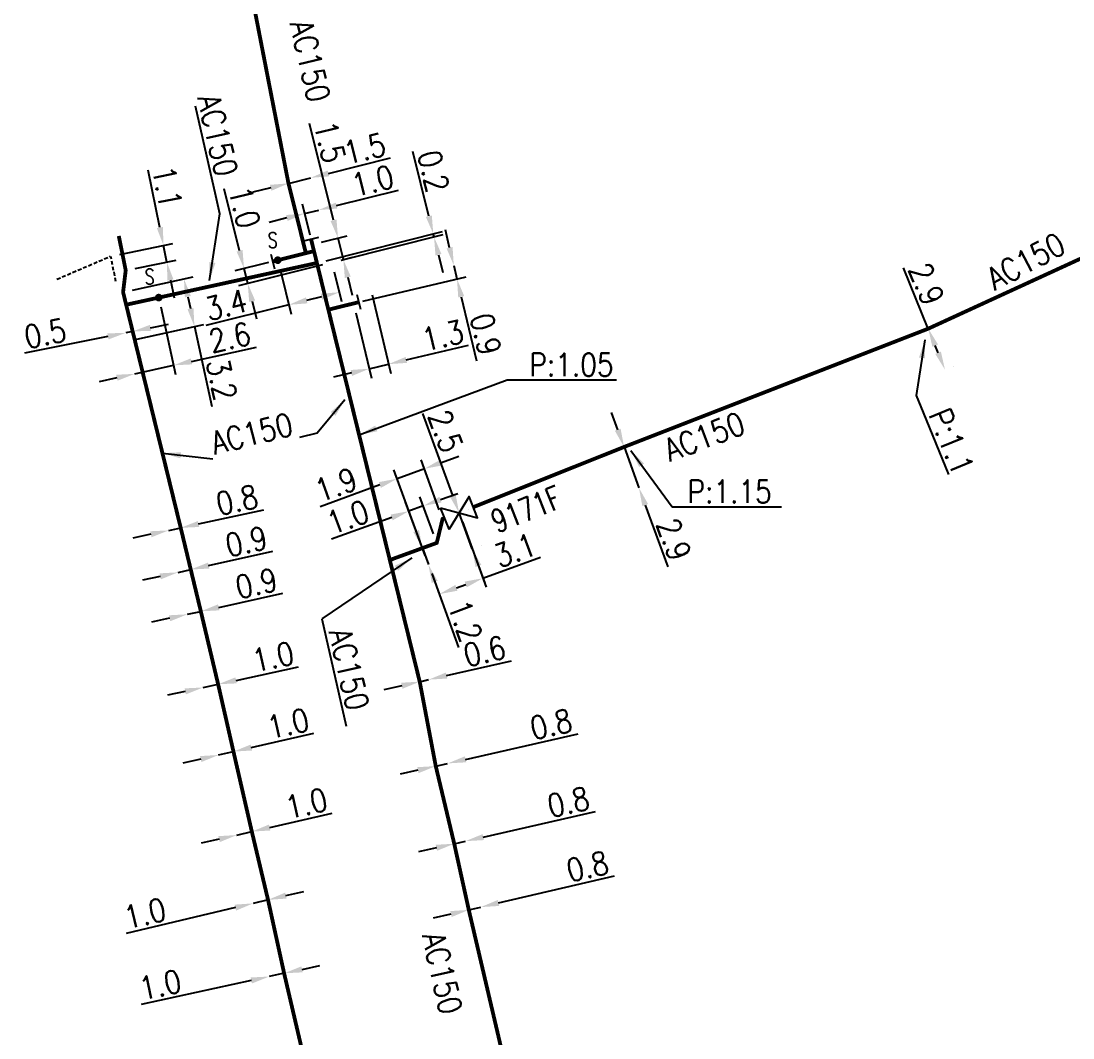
# Model space of a CAD drawing. Header units: millimetres. Extents: x 150994 to 151987, y 125997 to 127005.
# Drawn here: x 150993.6 to 151062.5, y 126667.3 to 126733.9 of the extents above; entities that cross this region are included whole.
import ezdxf
from ezdxf.enums import TextEntityAlignment as Align

# ---------------------------------------------------------------- set-up
doc = ezdxf.new("R2010")
doc.units = ezdxf.units.MM
doc.header["$PDMODE"] = 34
for name, pattern in [('DASHED', [0.75, 0.5, -0.25]), ('L_100_AP', [14, 10, -1.5, 1, -1.5]), ('L_25_AP', [2000, 1000, 1000])]:
    doc.linetypes.add(name, pattern=pattern)
doc.layers.get('0').update_dxf_attribs({"linetype": 'CONTINUOUS'})
doc.layers.get('Defpoints').update_dxf_attribs({"linetype": 'CONTINUOUS'})
for name, color, linetype in [('L_140', 3, 'CONTINUOUS'), ('L_300', 7, 'CONTINUOUS'), ('L_340', 7, 'CONTINUOUS')]:
    doc.layers.add(name, color=color, linetype=linetype)
doc.styles.add('G_ROMANS', font='ROMANS.SHX', dxfattribs={"width": 0.75})
doc.styles.get("Standard").update_dxf_attribs({"font": 'romans.shx', "width": 0.85})
doc.dimstyles.get("Standard").update_dxf_attribs({"dimtxt": 1.5, "dimasz": 1.2, "dimexe": 0.625, "dimexo": 0.625, "dimgap": 0.25, "dimtad": 1, "dimdec": 1, "dimzin": 0, "dimdsep": 46, "dimtxsty": 'Standard', "dimcen": -0.5, "dimadec": 0, "dimazin": 0, "dimtfac": 1, "dimtdec": 1, "dimtmove": 0, "dimatfit": 3, "dimfxl": 0, "dimtolj": 1, "dimtzin": 0, "dimarcsym": 0})

# ---------------------------------------------------------------- blocks, each defined once
blk = doc.blocks.new('*D970')
at = {"layer": 'Defpoints', "color": 0, "linetype": 'Continuous', "transparency": 16777216}
for p in [(151053.029, 126713.801), (151054.124, 126711.116), (151054.124, 126711.116)]:
    blk.add_point(p, dxfattribs=at)
at = {"layer": 'L_140', "color": 0, "linetype": 'Continuous', "lineweight": -2, "transparency": 16777216}
for p, q in [((151053.029, 126713.801), (151051.402, 126717.793)), ((151053.608, 126714.037), (151053.608, 126714.037)), ((151053.671, 126712.227), (151053.482, 126712.69)), ((151054.703, 126711.351), (151054.703, 126711.351))]:
    blk.add_line(p, q, dxfattribs=at)
at = {"layer": 'L_140', "color": 0, "linetype": 'Continuous', "transparency": 16777216}
for points in [[(151053.668, 126712.765), (151053.297, 126712.614), (151053.029, 126713.801)], [(151053.856, 126712.302), (151053.486, 126712.151), (151054.124, 126711.116)]]:
    blk.add_solid(points, dxfattribs=at)
at = {"layer": 'L_140', "color": 0, "linetype": 'Continuous', "transparency": 16777216, "insert": (151052.915, 126716.73), "char_height": 1.5, "attachment_point": 5, "rotation": 292.17538}
blk.add_mtext('\\A1;2.9', dxfattribs=at)
blk = doc.blocks.new('*D1006')
at = {"layer": 'Defpoints', "color": 0, "linetype": 'Continuous', "transparency": 16777216}
for p in [(151033.1, 126706.053), (151034.076, 126703.375), (151034.076, 126703.375)]:
    blk.add_point(p, dxfattribs=at)
at = {"layer": 'L_140', "color": 0, "linetype": 'Continuous', "lineweight": -2, "transparency": 16777216}
for p, q in [((151032.689, 126707.18), (151032.278, 126708.308)), ((151033.1, 126706.053), (151034.076, 126703.375)), ((151034.487, 126702.248), (151035.964, 126698.198))]:
    blk.add_line(p, q, dxfattribs=at)
at = {"layer": 'L_140', "color": 0, "linetype": 'Continuous', "transparency": 16777216}
for points in [[(151032.877, 126707.249), (151032.501, 126707.112), (151033.1, 126706.053)], [(151034.675, 126702.316), (151034.299, 126702.179), (151034.076, 126703.375)]]:
    blk.add_solid(points, dxfattribs=at)
at = {"layer": 'L_140', "color": 0, "linetype": 'Continuous', "transparency": 16777216, "insert": (151036.37, 126700.001), "char_height": 1.5, "attachment_point": 5, "rotation": 290.02806}
blk.add_mtext('\\A1;2.9', dxfattribs=at)
blk = doc.blocks.new('*D1007')
at = {"layer": 'Defpoints', "color": 0, "linetype": 'Continuous', "transparency": 16777216}
for p in [(151019.89, 126699.428), (151020.284, 126698.347), (151020.284, 126698.347)]:
    blk.add_point(p, dxfattribs=at)
at = {"layer": 'L_140', "color": 0, "linetype": 'Continuous', "lineweight": -2, "transparency": 16777216}
for p, q in [((151019.479, 126700.555), (151019.068, 126701.683)), ((151019.89, 126699.428), (151020.284, 126698.347)), ((151020.695, 126697.22), (151022.261, 126692.923))]:
    blk.add_line(p, q, dxfattribs=at)
at = {"layer": 'L_140', "color": 0, "linetype": 'Continuous', "transparency": 16777216}
for points in [[(151019.667, 126700.624), (151019.291, 126700.487), (151019.89, 126699.428)], [(151020.883, 126697.288), (151020.507, 126697.151), (151020.284, 126698.347)]]:
    blk.add_solid(points, dxfattribs=at)
at = {"layer": 'L_140', "color": 0, "linetype": 'Continuous', "transparency": 16777216, "insert": (151022.689, 126694.669), "char_height": 1.5, "attachment_point": 5, "rotation": 290.02806}
blk.add_mtext('\\A1;1.2', dxfattribs=at)
blk = doc.blocks.new('*D1008')
at = {"layer": 'Defpoints', "color": 0, "linetype": 'Continuous', "transparency": 16777216}
for p in [(151019.007, 126701.851), (151020.83, 126699.77), (151020.284, 126698.347)]:
    blk.add_point(p, dxfattribs=at)
at = {"layer": 'L_140', "color": 0, "linetype": 'Continuous', "lineweight": -2, "transparency": 16777216}
for p, q in [((151020.616, 126700.358), (151019.732, 126702.781)), ((151021.074, 126702.604), (151022.201, 126703.015)), ((151020.07, 126698.935), (151018.793, 126702.438)), ((151019.946, 126702.193), (151019.007, 126701.851)), ((151017.879, 126701.44), (151013.943, 126700.005))]:
    blk.add_line(p, q, dxfattribs=at)
at = {"layer": 'L_140', "color": 0, "linetype": 'Continuous', "transparency": 16777216}
for points in [[(151021.005, 126702.792), (151021.142, 126702.417), (151019.946, 126702.193)], [(151017.811, 126701.628), (151017.948, 126701.252), (151019.007, 126701.851)]]:
    blk.add_solid(points, dxfattribs=at)
at = {"layer": 'L_140', "color": 0, "linetype": 'Continuous', "transparency": 16777216, "insert": (151015.005, 126701.457), "char_height": 1.5, "attachment_point": 5, "rotation": 20.02806}
blk.add_mtext('\\A1;1.0', dxfattribs=at)
blk = doc.blocks.new('*D1009')
at = {"layer": 'Defpoints', "color": 0, "linetype": 'Continuous', "transparency": 16777216}
for p in [(151018.232, 126703.975), (151021.213, 126701.347), (151020.284, 126698.347)]:
    blk.add_point(p, dxfattribs=at)
at = {"layer": 'L_140', "color": 0, "linetype": 'Continuous', "lineweight": -2, "transparency": 16777216}
for p, q in [((151021.145, 126705.037), (151022.272, 126705.448)), ((151020.999, 126701.934), (151019.804, 126705.213)), ((151020.07, 126698.935), (151018.018, 126704.563)), ((151020.018, 126704.626), (151018.232, 126703.975)), ((151017.105, 126703.564), (151013.196, 126702.14))]:
    blk.add_line(p, q, dxfattribs=at)
at = {"layer": 'L_140', "color": 0, "linetype": 'Continuous', "transparency": 16777216}
for points in [[(151021.076, 126705.225), (151021.213, 126704.849), (151020.018, 126704.626)], [(151017.037, 126703.752), (151017.174, 126703.376), (151018.232, 126703.975)]]:
    blk.add_solid(points, dxfattribs=at)
at = {"layer": 'L_140', "color": 0, "linetype": 'Continuous', "transparency": 16777216, "insert": (151014.23, 126703.581), "char_height": 1.5, "attachment_point": 5, "rotation": 20.02806}
blk.add_mtext('\\A1;1.9', dxfattribs=at)
blk = doc.blocks.new('*D1010')
at = {"layer": 'Defpoints', "color": 0, "linetype": 'Continuous', "transparency": 16777216}
for p in [(151022.293, 126701.741), (151020.284, 126698.347), (151020.989, 126696.415)]:
    blk.add_point(p, dxfattribs=at)
at = {"layer": 'L_300', "color": 0, "linetype": 'Continuous', "lineweight": -2, "transparency": 16777216}
for p, q in [((151022.507, 126701.154), (151024.068, 126696.872)), ((151023.854, 126697.459), (151027.619, 126698.832)), ((151020.498, 126697.76), (151021.203, 126695.827)), ((151022.116, 126696.826), (151022.727, 126697.048))]:
    blk.add_line(p, q, dxfattribs=at)
at = {"layer": 'L_300', "color": 0, "linetype": 'Continuous', "transparency": 16777216}
for points in [[(151022.658, 126697.236), (151022.795, 126696.86), (151023.854, 126697.459)], [(151022.047, 126697.014), (151022.184, 126696.638), (151020.989, 126696.415)]]:
    blk.add_solid(points, dxfattribs=at)
at = {"layer": 'L_300', "color": 0, "linetype": 'Continuous', "transparency": 16777216, "insert": (151025.958, 126699.29), "char_height": 1.5, "attachment_point": 5, "rotation": 20.02806}
blk.add_mtext('\\A1;3.1', dxfattribs=at)
blk = doc.blocks.new('*D1011')
at = {"layer": 'Defpoints', "color": 0, "linetype": 'Continuous', "transparency": 16777216}
for p in [(151022.293, 126701.741), (151023.15, 126699.392), (151023.15, 126699.392)]:
    blk.add_point(p, dxfattribs=at)
at = {"layer": 'L_300', "color": 0, "linetype": 'Continuous', "lineweight": -2, "transparency": 16777216}
for p, q in [((151021.882, 126702.868), (151019.926, 126708.236)), ((151022.881, 126701.955), (151022.881, 126701.955)), ((151023.15, 126699.392), (151022.293, 126701.741)), ((151023.737, 126699.606), (151023.737, 126699.606)), ((151023.561, 126698.265), (151023.972, 126697.137))]:
    blk.add_line(p, q, dxfattribs=at)
at = {"layer": 'L_300', "color": 0, "linetype": 'Continuous', "transparency": 16777216}
for points in [[(151022.07, 126702.937), (151021.694, 126702.8), (151022.293, 126701.741)], [(151023.748, 126698.333), (151023.373, 126698.196), (151023.15, 126699.392)]]:
    blk.add_solid(points, dxfattribs=at)
at = {"layer": 'L_300', "color": 0, "linetype": 'Continuous', "transparency": 16777216, "insert": (151021.408, 126707.089), "char_height": 1.5, "attachment_point": 5, "rotation": 290.02806}
blk.add_mtext('\\A1;2.5', dxfattribs=at)
blk = doc.blocks.new('*D661')
at = {"layer": 'Defpoints', "color": 0, "linetype": 'Continuous', "transparency": 16777216}
for p in [(151011.116, 126723.317), (151012.572, 126723.68), (151012.572, 126723.68)]:
    blk.add_point(p, dxfattribs=at)
at = {"layer": 'L_140', "color": 0, "linetype": 'Continuous', "lineweight": -2, "transparency": 16777216}
for p, q in [((151013.736, 126723.97), (151017.801, 126724.984)), ((151011.116, 126723.317), (151012.572, 126723.68)), ((151009.952, 126723.027), (151008.788, 126722.736))]:
    blk.add_line(p, q, dxfattribs=at)
at = {"layer": 'L_140', "color": 0, "linetype": 'Continuous', "transparency": 16777216}
for points in [[(151013.688, 126724.164), (151013.785, 126723.776), (151012.572, 126723.68)], [(151009.904, 126723.221), (151010, 126722.833), (151011.116, 126723.317)]]:
    blk.add_solid(points, dxfattribs=at)
at = {"layer": 'L_140', "color": 0, "linetype": 'Continuous', "transparency": 16777216, "insert": (151016.109, 126725.593), "char_height": 1.5, "attachment_point": 5, "rotation": 14.00246}
blk.add_mtext('\\A1;1.5', dxfattribs=at)
blk = doc.blocks.new('*D662')
at = {"layer": 'Defpoints', "color": 0, "linetype": 'Continuous', "transparency": 16777216}
for p in [(151012.681, 126719.316), (151013.954, 126718.139), (151014.711, 126718.328)]:
    blk.add_point(p, dxfattribs=at)
at = {"layer": 'L_340', "color": 0, "linetype": 'Continuous', "lineweight": -2, "transparency": 16777216}
for p, q in [((151014.07, 126720.899), (151012.487, 126727.247)), ((151013.287, 126719.467), (151014.967, 126719.886)), ((151014.711, 126718.328), (151014.361, 126719.735)), ((151014.56, 126718.29), (151015.318, 126718.479)), ((151015.002, 126717.163), (151015.292, 126715.999))]:
    blk.add_line(p, q, dxfattribs=at)
at = {"layer": 'L_340', "color": 0, "linetype": 'Continuous', "transparency": 16777216}
for points in [[(151014.264, 126720.947), (151013.876, 126720.851), (151014.361, 126719.735)], [(151015.196, 126717.212), (151014.808, 126717.115), (151014.711, 126718.328)]]:
    blk.add_solid(points, dxfattribs=at)
at = {"layer": 'L_340', "color": 0, "linetype": 'Continuous', "transparency": 16777216, "insert": (151013.819, 126726.039), "char_height": 1.5, "attachment_point": 5, "rotation": 284.00246}
blk.add_mtext('\\A1;1.5', dxfattribs=at)
blk = doc.blocks.new('*D663')
at = {"layer": 'Defpoints', "color": 0, "linetype": 'Continuous', "transparency": 16777216}
for p in [(151021.948, 126717.935), (151021.948, 126717.935), (151015.39, 126715.454)]:
    blk.add_point(p, dxfattribs=at)
at = {"layer": 'L_340', "color": 0, "linetype": 'Continuous', "lineweight": -2, "transparency": 16777216}
for p, q in [((151021.671, 126719.102), (151021.394, 126720.27)), ((151021.948, 126717.935), (151022.156, 126717.059)), ((151015.998, 126715.599), (151022.764, 126717.203)), ((151022.433, 126715.892), (151023.428, 126711.697))]:
    blk.add_line(p, q, dxfattribs=at)
at = {"layer": 'L_340', "color": 0, "linetype": 'Continuous', "transparency": 16777216}
for points in [[(151021.866, 126719.149), (151021.477, 126719.056), (151021.948, 126717.935)], [(151022.627, 126715.938), (151022.238, 126715.845), (151022.156, 126717.059)]]:
    blk.add_solid(points, dxfattribs=at)
at = {"layer": 'L_340', "color": 0, "linetype": 'Continuous', "transparency": 16777216, "insert": (151024.042, 126713.441), "char_height": 1.5, "attachment_point": 5, "rotation": 283.34384}
blk.add_mtext('\\A1;0.9', dxfattribs=at)
blk = doc.blocks.new('*D664')
at = {"layer": 'Defpoints', "color": 0, "linetype": 'Continuous', "transparency": 16777216}
for p in [(151016.448, 126716.63), (151015.39, 126715.454), (151017.67, 126711.478)]:
    blk.add_point(p, dxfattribs=at)
at = {"layer": 'L_340', "color": 0, "linetype": 'Continuous', "lineweight": -2, "transparency": 16777216}
for p, q in [((151016.592, 126716.022), (151017.814, 126710.87)), ((151015.535, 126714.846), (151016.549, 126710.57)), ((151018.837, 126711.755), (151022.913, 126712.722)), ((151015.237, 126710.901), (151014.07, 126710.624)), ((151016.405, 126711.178), (151017.67, 126711.478))]:
    blk.add_line(p, q, dxfattribs=at)
at = {"layer": 'L_340', "color": 0, "linetype": 'Continuous', "transparency": 16777216}
for points in [[(151018.791, 126711.949), (151018.883, 126711.56), (151017.67, 126711.478)], [(151015.191, 126711.095), (151015.283, 126710.706), (151016.405, 126711.178)]]:
    blk.add_solid(points, dxfattribs=at)
at = {"layer": 'L_340', "color": 0, "linetype": 'Continuous', "transparency": 16777216, "insert": (151021.228, 126713.35), "char_height": 1.5, "attachment_point": 5, "rotation": 13.34384}
blk.add_mtext('\\A1;1.3', dxfattribs=at)
blk = doc.blocks.new('*D665')
at = {"layer": 'Defpoints', "color": 0, "linetype": 'Continuous', "transparency": 16777216}
for p in [(151010.413, 126718.286), (151013.954, 126718.139), (151014.441, 126716.185)]:
    blk.add_point(p, dxfattribs=at)
at = {"layer": 'L_340', "color": 0, "linetype": 'Continuous', "lineweight": -2, "transparency": 16777216}
for p, q in [((151010.564, 126717.68), (151011.293, 126714.756)), ((151014.105, 126717.532), (151014.592, 126715.579)), ((151013.276, 126715.895), (151012.306, 126715.653)), ((151011.142, 126715.362), (151005.703, 126714.006))]:
    blk.add_line(p, q, dxfattribs=at)
at = {"layer": 'L_340', "color": 0, "linetype": 'Continuous', "transparency": 16777216}
for points in [[(151012.258, 126715.847), (151012.355, 126715.459), (151011.142, 126715.362)], [(151013.228, 126716.089), (151013.325, 126715.701), (151014.441, 126716.185)]]:
    blk.add_solid(points, dxfattribs=at)
at = {"layer": 'L_340', "color": 0, "linetype": 'Continuous', "transparency": 16777216, "insert": (151007.029, 126715.367), "char_height": 1.5, "attachment_point": 5, "rotation": 14.00246}
blk.add_mtext('\\A1;3.4', dxfattribs=at)
blk = doc.blocks.new('*D666')
at = {"layer": 'Defpoints', "color": 0, "linetype": 'Continuous', "transparency": 16777216}
for p in [(151013.098, 126721.57), (151013.098, 126721.57), (151012.681, 126719.316)]:
    blk.add_point(p, dxfattribs=at)
at = {"layer": 'L_340', "color": 0, "linetype": 'Continuous', "lineweight": -2, "transparency": 16777216}
for p, q in [((151014.262, 126721.861), (151018.327, 126722.874)), ((151012.53, 126719.922), (151012.025, 126721.947)), ((151012.176, 126721.34), (151013.098, 126721.57)), ((151011.012, 126721.05), (151009.847, 126720.76))]:
    blk.add_line(p, q, dxfattribs=at)
at = {"layer": 'L_340', "color": 0, "linetype": 'Continuous', "transparency": 16777216}
for points in [[(151014.214, 126722.055), (151014.311, 126721.667), (151013.098, 126721.57)], [(151010.963, 126721.244), (151011.06, 126720.856), (151012.176, 126721.34)]]:
    blk.add_solid(points, dxfattribs=at)
at = {"layer": 'L_340', "color": 0, "linetype": 'Continuous', "transparency": 16777216, "insert": (151016.635, 126723.483), "char_height": 1.5, "attachment_point": 5, "rotation": 14.00246}
blk.add_mtext('\\A1;1.0', dxfattribs=at)
blk = doc.blocks.new('*D667')
at = {"layer": 'Defpoints', "color": 0, "linetype": 'Continuous', "transparency": 16777216}
for p in [(151019.714, 126690.683), (151020.299, 126690.816), (151020.299, 126690.816)]:
    blk.add_point(p, dxfattribs=at)
at = {"layer": 'L_140', "color": 0, "linetype": 'Continuous', "lineweight": -2, "transparency": 16777216}
for p, q in [((151021.469, 126691.082), (151025.732, 126692.05)), ((151018.544, 126690.418), (151017.374, 126690.152)), ((151019.714, 126690.683), (151020.299, 126690.816))]:
    blk.add_line(p, q, dxfattribs=at)
at = {"layer": 'L_140', "color": 0, "linetype": 'Continuous', "transparency": 16777216}
for points in [[(151021.425, 126691.277), (151021.514, 126690.887), (151020.299, 126690.816)], [(151018.5, 126690.613), (151018.588, 126690.222), (151019.714, 126690.683)]]:
    blk.add_solid(points, dxfattribs=at)
at = {"layer": 'L_140', "color": 0, "linetype": 'Continuous', "transparency": 16777216, "insert": (151023.964, 126692.674), "char_height": 1.5, "attachment_point": 5, "rotation": 12.79705}
blk.add_mtext('\\A1;0.6', dxfattribs=at)
blk = doc.blocks.new('*D668')
at = {"layer": 'Defpoints', "color": 0, "linetype": 'Continuous', "transparency": 16777216}
for p in [(151020.765, 126685.153), (151021.545, 126685.33), (151021.545, 126685.33)]:
    blk.add_point(p, dxfattribs=at)
at = {"layer": 'L_140', "color": 0, "linetype": 'Continuous', "lineweight": -2, "transparency": 16777216}
for p, q in [((151022.715, 126685.596), (151030.092, 126687.272)), ((151019.595, 126684.887), (151018.425, 126684.621)), ((151020.765, 126685.153), (151021.545, 126685.33))]:
    blk.add_line(p, q, dxfattribs=at)
at = {"layer": 'L_140', "color": 0, "linetype": 'Continuous', "transparency": 16777216}
for points in [[(151022.671, 126685.791), (151022.76, 126685.401), (151021.545, 126685.33)], [(151019.551, 126685.082), (151019.639, 126684.692), (151020.765, 126685.153)]]:
    blk.add_solid(points, dxfattribs=at)
at = {"layer": 'L_140', "color": 0, "linetype": 'Continuous', "transparency": 16777216, "insert": (151028.324, 126687.895), "char_height": 1.5, "attachment_point": 5, "rotation": 12.79705}
blk.add_mtext('\\A1;0.8', dxfattribs=at)
blk = doc.blocks.new('*D669')
at = {"layer": 'Defpoints', "color": 0, "linetype": 'Continuous', "transparency": 16777216}
for p in [(151020.652, 126719.809), (151012.979, 126718.102), (151013.954, 126718.139)]:
    blk.add_point(p, dxfattribs=at)
at = {"layer": 'L_140', "color": 0, "linetype": 'Continuous', "lineweight": -2, "transparency": 16777216}
for p, q in [((151020.313, 126721.168), (151019.256, 126725.409)), ((151013.586, 126718.253), (151021.21, 126720.154)), ((151014.56, 126718.29), (151021.258, 126719.96)), ((151020.652, 126719.809), (151020.604, 126720.003)), ((151020.942, 126718.645), (151021.233, 126717.481))]:
    blk.add_line(p, q, dxfattribs=at)
at = {"layer": 'L_140', "color": 0, "linetype": 'Continuous', "transparency": 16777216}
for points in [[(151020.507, 126721.216), (151020.119, 126721.119), (151020.604, 126720.003)], [(151021.136, 126718.693), (151020.748, 126718.596), (151020.652, 126719.809)]]:
    blk.add_solid(points, dxfattribs=at)
at = {"layer": 'L_140', "color": 0, "linetype": 'Continuous', "transparency": 16777216, "insert": (151020.61, 126724.113), "char_height": 1.5, "attachment_point": 5, "rotation": 284.00246}
blk.add_mtext('\\A1;0.2', dxfattribs=at)
blk = doc.blocks.new('*D670')
at = {"layer": 'Defpoints', "color": 0, "linetype": 'Continuous', "transparency": 16777216}
for p in [(151000.469, 126713.531), (151000.469, 126713.531), (151000.91, 126713.62)]:
    blk.add_point(p, dxfattribs=at)
at = {"layer": 'L_140', "color": 0, "linetype": 'Continuous', "lineweight": -2, "transparency": 16777216}
for p, q in [((151002.087, 126713.857), (151003.263, 126714.095)), ((150999.293, 126713.293), (150993.827, 126712.189)), ((151000.91, 126713.62), (151000.469, 126713.531))]:
    blk.add_line(p, q, dxfattribs=at)
at = {"layer": 'L_140', "color": 0, "linetype": 'Continuous', "transparency": 16777216}
for points in [[(151002.047, 126714.053), (151002.126, 126713.661), (151000.91, 126713.62)], [(150999.253, 126713.489), (150999.333, 126713.097), (151000.469, 126713.531)]]:
    blk.add_solid(points, dxfattribs=at)
at = {"layer": 'L_140', "color": 0, "linetype": 'Continuous', "transparency": 16777216, "insert": (150995.184, 126713.484), "char_height": 1.5, "attachment_point": 5, "rotation": 11.415}
blk.add_mtext('\\A1;0.5', dxfattribs=at)
blk = doc.blocks.new('*D671')
at = {"layer": 'Defpoints', "color": 0, "linetype": 'Continuous', "transparency": 16777216}
for p in [(151003.274, 126700.589), (151003.274, 126700.589), (151004.057, 126700.757)]:
    blk.add_point(p, dxfattribs=at)
at = {"layer": 'L_140', "color": 0, "linetype": 'Continuous', "lineweight": -2, "transparency": 16777216}
for p, q in [((151005.23, 126701.009), (151009.504, 126701.927)), ((151003.274, 126700.589), (151004.057, 126700.757)), ((151002.101, 126700.337), (151000.928, 126700.085))]:
    blk.add_line(p, q, dxfattribs=at)
at = {"layer": 'L_140', "color": 0, "linetype": 'Continuous', "transparency": 16777216}
for points in [[(151002.059, 126700.533), (151002.143, 126700.142), (151003.274, 126700.589)], [(151005.188, 126701.205), (151005.272, 126700.814), (151004.057, 126700.757)]]:
    blk.add_solid(points, dxfattribs=at)
at = {"layer": 'L_140', "color": 0, "linetype": 'Continuous', "transparency": 16777216, "insert": (151007.744, 126702.572), "char_height": 1.5, "attachment_point": 5, "rotation": 12.12192}
blk.add_mtext('\\A1;0.8', dxfattribs=at)
blk = doc.blocks.new('*D672')
at = {"layer": 'Defpoints', "color": 0, "linetype": 'Continuous', "transparency": 16777216}
for p in [(151003.885, 126697.842), (151003.885, 126697.842), (151004.715, 126698.026)]:
    blk.add_point(p, dxfattribs=at)
at = {"layer": 'L_140', "color": 0, "linetype": 'Continuous', "lineweight": -2, "transparency": 16777216}
for p, q in [((151005.886, 126698.286), (151010.094, 126699.222)), ((151003.885, 126697.842), (151004.715, 126698.026)), ((151002.714, 126697.581), (151001.543, 126697.321))]:
    blk.add_line(p, q, dxfattribs=at)
at = {"layer": 'L_140', "color": 0, "linetype": 'Continuous', "transparency": 16777216}
for points in [[(151005.843, 126698.482), (151005.93, 126698.091), (151004.715, 126698.026)], [(151002.671, 126697.776), (151002.757, 126697.386), (151003.885, 126697.842)]]:
    blk.add_solid(points, dxfattribs=at)
at = {"layer": 'L_140', "color": 0, "linetype": 'Continuous', "transparency": 16777216, "insert": (151008.359, 126699.861), "char_height": 1.5, "attachment_point": 5, "rotation": 12.534}
blk.add_mtext('\\A1;0.9', dxfattribs=at)
blk = doc.blocks.new('*D673')
at = {"layer": 'Defpoints', "color": 0, "linetype": 'Continuous', "transparency": 16777216}
for p in [(151004.496, 126695.094), (151004.496, 126695.094), (151005.375, 126695.289)]:
    blk.add_point(p, dxfattribs=at)
at = {"layer": 'L_140', "color": 0, "linetype": 'Continuous', "lineweight": -2, "transparency": 16777216}
for p, q in [((151006.546, 126695.55), (151010.754, 126696.485)), ((151004.496, 126695.094), (151005.375, 126695.289)), ((151003.325, 126694.833), (151002.153, 126694.573))]:
    blk.add_line(p, q, dxfattribs=at)
at = {"layer": 'L_140', "color": 0, "linetype": 'Continuous', "transparency": 16777216}
for points in [[(151006.503, 126695.745), (151006.59, 126695.354), (151005.375, 126695.289)], [(151003.281, 126695.029), (151003.368, 126694.638), (151004.496, 126695.094)]]:
    blk.add_solid(points, dxfattribs=at)
at = {"layer": 'L_140', "color": 0, "linetype": 'Continuous', "transparency": 16777216, "insert": (151009.019, 126697.124), "char_height": 1.5, "attachment_point": 5, "rotation": 12.534}
blk.add_mtext('\\A1;0.9', dxfattribs=at)
blk = doc.blocks.new('*D674')
at = {"layer": 'Defpoints', "color": 0, "linetype": 'Continuous', "transparency": 16777216}
for p in [(151002.93, 126719.246), (150999.457, 126718.545), (151000.454, 126717.624)]:
    blk.add_point(p, dxfattribs=at)
at = {"layer": 'L_140', "color": 0, "linetype": 'Continuous', "lineweight": -2, "transparency": 16777216}
for p, q in [((151002.692, 126720.422), (151001.935, 126724.171)), ((151000.07, 126718.668), (151003.542, 126719.369)), ((151003.147, 126718.167), (151002.93, 126719.246)), ((151001.067, 126717.747), (151003.76, 126718.291)), ((151003.385, 126716.991), (151003.622, 126715.815))]:
    blk.add_line(p, q, dxfattribs=at)
at = {"layer": 'L_140', "color": 0, "linetype": 'Continuous', "transparency": 16777216}
for points in [[(151002.888, 126720.462), (151002.496, 126720.382), (151002.93, 126719.246)], [(151003.581, 126717.031), (151003.189, 126716.952), (151003.147, 126718.167)]]:
    blk.add_solid(points, dxfattribs=at)
at = {"layer": 'L_140', "color": 0, "linetype": 'Continuous', "transparency": 16777216, "insert": (151003.175, 126723.083), "char_height": 1.5, "attachment_point": 5, "rotation": 281.415}
blk.add_mtext('\\A1;1.1', dxfattribs=at)
blk = doc.blocks.new('*D675')
at = {"layer": 'Defpoints', "color": 0, "linetype": 'Continuous', "transparency": 16777216}
for p in [(151000.282, 126716.19), (151004.955, 126713.939), (151000.581, 126712.98)]:
    blk.add_point(p, dxfattribs=at)
at = {"layer": 'L_140', "color": 0, "linetype": 'Continuous', "lineweight": -2, "transparency": 16777216}
for p, q in [((151000.892, 126716.324), (151004.88, 126717.199)), ((151004.527, 126715.893), (151004.698, 126715.111)), ((151001.191, 126713.114), (151005.566, 126714.073)), ((151004.955, 126713.939), (151006.102, 126708.71))]:
    blk.add_line(p, q, dxfattribs=at)
at = {"layer": 'L_140', "color": 0, "linetype": 'Continuous', "transparency": 16777216}
for points in [[(151004.722, 126715.936), (151004.331, 126715.85), (151004.27, 126717.065)], [(151004.893, 126715.154), (151004.503, 126715.069), (151004.955, 126713.939)]]:
    blk.add_solid(points, dxfattribs=at)
at = {"layer": 'L_140', "color": 0, "linetype": 'Continuous', "transparency": 16777216, "insert": (151006.739, 126710.473), "char_height": 1.5, "attachment_point": 5, "rotation": 282.37216}
blk.add_mtext('\\A1;3.2', dxfattribs=at)
blk = doc.blocks.new('*D676')
at = {"layer": 'Defpoints', "color": 0, "linetype": 'Continuous', "transparency": 16777216}
for p in [(151005.53, 126690.302), (151005.53, 126690.302), (151006.508, 126690.513)]:
    blk.add_point(p, dxfattribs=at)
at = {"layer": 'L_140', "color": 0, "linetype": 'Continuous', "lineweight": -2, "transparency": 16777216}
for p, q in [((151007.681, 126690.766), (151011.776, 126691.65)), ((151005.53, 126690.302), (151006.508, 126690.513)), ((151004.357, 126690.049), (151003.184, 126689.796))]:
    blk.add_line(p, q, dxfattribs=at)
at = {"layer": 'L_140', "color": 0, "linetype": 'Continuous', "transparency": 16777216}
for points in [[(151007.639, 126690.962), (151007.723, 126690.571), (151006.508, 126690.513)], [(151004.315, 126690.244), (151004.399, 126689.853), (151005.53, 126690.302)]]:
    blk.add_solid(points, dxfattribs=at)
at = {"layer": 'L_140', "color": 0, "linetype": 'Continuous', "transparency": 16777216, "insert": (151010.104, 126692.312), "char_height": 1.5, "attachment_point": 5, "rotation": 12.17802}
blk.add_mtext('\\A1;1.0', dxfattribs=at)
blk = doc.blocks.new('*D677')
at = {"layer": 'Defpoints', "color": 0, "linetype": 'Continuous', "transparency": 16777216}
for p in [(151007.513, 126686.103), (151006.538, 126685.881), (151006.538, 126685.881)]:
    blk.add_point(p, dxfattribs=at)
at = {"layer": 'L_140', "color": 0, "linetype": 'Continuous', "lineweight": -2, "transparency": 16777216}
for p, q in [((151008.683, 126686.37), (151012.767, 126687.301)), ((151006.538, 126685.881), (151007.513, 126686.103)), ((151005.368, 126685.614), (151004.198, 126685.348))]:
    blk.add_line(p, q, dxfattribs=at)
at = {"layer": 'L_140', "color": 0, "linetype": 'Continuous', "transparency": 16777216}
for points in [[(151008.638, 126686.565), (151008.727, 126686.175), (151007.513, 126686.103)], [(151005.323, 126685.809), (151005.412, 126685.419), (151006.538, 126685.881)]]:
    blk.add_solid(points, dxfattribs=at)
at = {"layer": 'L_140', "color": 0, "linetype": 'Continuous', "transparency": 16777216, "insert": (151011.088, 126687.944), "char_height": 1.5, "attachment_point": 5, "rotation": 12.83759}
blk.add_mtext('\\A1;1.0', dxfattribs=at)
blk = doc.blocks.new('*D678')
at = {"layer": 'Defpoints', "color": 0, "linetype": 'Continuous', "transparency": 16777216}
for p in [(151007.741, 126680.639), (151007.741, 126680.639), (151008.716, 126680.863)]:
    blk.add_point(p, dxfattribs=at)
at = {"layer": 'L_140', "color": 0, "linetype": 'Continuous', "lineweight": -2, "transparency": 16777216}
for p, q in [((151009.885, 126681.132), (151013.968, 126682.069)), ((151007.741, 126680.639), (151008.716, 126680.863)), ((151006.572, 126680.371), (151005.402, 126680.102))]:
    blk.add_line(p, q, dxfattribs=at)
at = {"layer": 'L_140', "color": 0, "linetype": 'Continuous', "transparency": 16777216}
for points in [[(151009.841, 126681.327), (151009.93, 126680.937), (151008.716, 126680.863)], [(151006.527, 126680.566), (151006.616, 126680.176), (151007.741, 126680.639)]]:
    blk.add_solid(points, dxfattribs=at)
at = {"layer": 'L_140', "color": 0, "linetype": 'Continuous', "transparency": 16777216, "insert": (151012.288, 126682.709), "char_height": 1.5, "attachment_point": 5, "rotation": 12.93025}
blk.add_mtext('\\A1;1.0', dxfattribs=at)
blk = doc.blocks.new('*D679')
at = {"layer": 'Defpoints', "color": 0, "linetype": 'Continuous', "transparency": 16777216}
for p in [(151008.804, 126676.163), (151008.804, 126676.163), (151009.777, 126676.394)]:
    blk.add_point(p, dxfattribs=at)
at = {"layer": 'L_140', "color": 0, "linetype": 'Continuous', "lineweight": -2, "transparency": 16777216}
for p, q in [((151010.944, 126676.671), (151012.112, 126676.948)), ((151007.636, 126675.886), (151000.492, 126674.19)), ((151009.777, 126676.394), (151008.804, 126676.163))]:
    blk.add_line(p, q, dxfattribs=at)
at = {"layer": 'L_140', "color": 0, "linetype": 'Continuous', "transparency": 16777216}
for points in [[(151010.898, 126676.865), (151010.99, 126676.476), (151009.777, 126676.394)], [(151007.59, 126676.08), (151007.682, 126675.691), (151008.804, 126676.163)]]:
    blk.add_solid(points, dxfattribs=at)
at = {"layer": 'L_140', "color": 0, "linetype": 'Continuous', "transparency": 16777216, "insert": (151001.715, 126675.508), "char_height": 1.5, "attachment_point": 5, "rotation": 13.35033}
blk.add_mtext('\\A1;1.0', dxfattribs=at)
blk = doc.blocks.new('*D680')
at = {"layer": 'Defpoints', "color": 0, "linetype": 'Continuous', "transparency": 16777216}
for p in [(151009.855, 126671.371), (151009.855, 126671.371), (151010.831, 126671.585)]:
    blk.add_point(p, dxfattribs=at)
at = {"layer": 'L_140', "color": 0, "linetype": 'Continuous', "lineweight": -2, "transparency": 16777216}
for p, q in [((151012.004, 126671.842), (151013.176, 126672.099)), ((151008.682, 126671.114), (151001.467, 126669.531)), ((151010.831, 126671.585), (151009.855, 126671.371))]:
    blk.add_line(p, q, dxfattribs=at)
at = {"layer": 'L_140', "color": 0, "linetype": 'Continuous', "transparency": 16777216}
for points in [[(151011.961, 126672.038), (151012.046, 126671.647), (151010.831, 126671.585)], [(151008.64, 126671.309), (151008.725, 126670.918), (151009.855, 126671.371)]]:
    blk.add_solid(points, dxfattribs=at)
at = {"layer": 'L_140', "color": 0, "linetype": 'Continuous', "transparency": 16777216, "insert": (151002.713, 126670.828), "char_height": 1.5, "attachment_point": 5, "rotation": 12.37096}
blk.add_mtext('\\A1;1.0', dxfattribs=at)
blk = doc.blocks.new('*D685')
at = {"layer": 'Defpoints', "color": 0, "linetype": 'Continuous', "transparency": 16777216}
for p in [(151021.975, 126680.07), (151022.706, 126680.237), (151022.706, 126680.237)]:
    blk.add_point(p, dxfattribs=at)
at = {"layer": 'L_140', "color": 0, "linetype": 'Continuous', "lineweight": -2, "transparency": 16777216}
for p, q in [((151023.876, 126680.503), (151031.222, 126682.179)), ((151021.975, 126680.07), (151022.706, 126680.237)), ((151020.805, 126679.803), (151019.635, 126679.536))]:
    blk.add_line(p, q, dxfattribs=at)
at = {"layer": 'L_140', "color": 0, "linetype": 'Continuous', "transparency": 16777216}
for points in [[(151023.831, 126680.698), (151023.92, 126680.308), (151022.706, 126680.237)], [(151020.76, 126679.998), (151020.849, 126679.608), (151021.975, 126680.07)]]:
    blk.add_solid(points, dxfattribs=at)
at = {"layer": 'L_140', "color": 0, "linetype": 'Continuous', "transparency": 16777216, "insert": (151029.454, 126682.801), "char_height": 1.5, "attachment_point": 5, "rotation": 12.84887}
blk.add_mtext('\\A1;0.8', dxfattribs=at)
blk = doc.blocks.new('*D686')
at = {"layer": 'Defpoints', "color": 0, "linetype": 'Continuous', "transparency": 16777216}
for p in [(151022.929, 126675.736), (151023.708, 126675.918), (151023.708, 126675.918)]:
    blk.add_point(p, dxfattribs=at)
at = {"layer": 'L_140', "color": 0, "linetype": 'Continuous', "lineweight": -2, "transparency": 16777216}
for p, q in [((151024.877, 126676.191), (151032.481, 126677.967)), ((151022.929, 126675.736), (151023.708, 126675.918)), ((151021.761, 126675.463), (151020.592, 126675.19))]:
    blk.add_line(p, q, dxfattribs=at)
at = {"layer": 'L_140', "color": 0, "linetype": 'Continuous', "transparency": 16777216}
for points in [[(151021.715, 126675.658), (151021.806, 126675.268), (151022.929, 126675.736)], [(151024.831, 126676.386), (151024.922, 126675.996), (151023.708, 126675.918)]]:
    blk.add_solid(points, dxfattribs=at)
at = {"layer": 'L_140', "color": 0, "linetype": 'Continuous', "transparency": 16777216, "insert": (151030.71, 126678.58), "char_height": 1.5, "attachment_point": 5, "rotation": 13.14403}
blk.add_mtext('\\A1;0.8', dxfattribs=at)
blk = doc.blocks.new('L_300_03')
at = {"color": 0, "linetype": 'Continuous', "flags": 128}
blk.add_lwpolyline([(-1, 0.75), (1, -0.75), (1, 0.75), (-1, -0.75), (-1, 0.75)], dxfattribs=at)
at = {"color": 0, "linetype": 'Continuous', "width": 0.75}
blk.add_attdef('NUM', text='', height=1.5, dxfattribs=at).set_placement((0, 2.1), align=Align.MIDDLE_CENTER)
at = {"color": 0, "linetype": 'Continuous', "width": 0.75, "flags": 3}
for tag, p in [('DEF_LEG', (0, -5)), ('DEF_COUP', (0, -7.5)), ('DEF_TYPE', (0, -10))]:
    blk.add_attdef(tag, text='', height=1.2, dxfattribs=at).set_placement(p, align=Align.MIDDLE)
blk = doc.blocks.new('L_340_07')
at = {"color": 0, "linetype": 'Continuous', "const_width": 0.25, "flags": 128}
blk.add_lwpolyline([(0, 0), (0.35, 0)], dxfattribs=at)
at = {"color": 0, "linetype": 'Continuous', "flags": 128}
blk.add_lwpolyline([(0.35, -0.5), (0.35, 0.5)], dxfattribs=at)
at = {"color": 0, "linetype": 'Continuous', "width": 0.75, "flags": 3}
for tag, p in [('DEF_LEG', (0.723, -3.465)), ('DEF_COUP', (0.723, -5.965)), ('DEF_TYPE', (0.723, -8.465))]:
    blk.add_attdef(tag, text='', height=1.2, dxfattribs=at).set_placement(p, align=Align.MIDDLE)
blk = doc.blocks.new('*D736')
at = {"layer": 'Defpoints', "color": 0, "linetype": 'Continuous', "transparency": 16777216}
for p in [(151002.616, 126715.835), (151001.049, 126710.843), (151001.049, 126710.843)]:
    blk.add_point(p, dxfattribs=at)
at = {"layer": 'L_300', "color": 0, "linetype": 'Continuous', "lineweight": -2, "transparency": 16777216}
for p, q in [((151002.75, 126715.225), (151003.723, 126710.79)), ((151004.761, 126711.657), (151009.031, 126712.594)), ((151001.049, 126710.843), (151003.589, 126711.4)), ((150999.877, 126710.586), (150998.705, 126710.329))]:
    blk.add_line(p, q, dxfattribs=at)
at = {"layer": 'L_300', "color": 0, "linetype": 'Continuous', "transparency": 16777216}
for points in [[(151004.718, 126711.853), (151004.804, 126711.462), (151003.589, 126711.4)], [(150999.834, 126710.781), (150999.92, 126710.391), (151001.049, 126710.843)]]:
    blk.add_solid(points, dxfattribs=at)
at = {"layer": 'L_300', "color": 0, "linetype": 'Continuous', "transparency": 16777216, "insert": (151007.268, 126713.231), "char_height": 1.5, "attachment_point": 5, "rotation": 12.37216}
blk.add_mtext('\\A1;2.6', dxfattribs=at)
blk = doc.blocks.new('*D737')
at = {"layer": 'Defpoints', "color": 0, "linetype": 'Continuous', "transparency": 16777216}
for p in [(151010.413, 126718.286), (151013.954, 126718.139), (151008.447, 126716.766)]:
    blk.add_point(p, dxfattribs=at)
at = {"layer": 'L_340', "color": 0, "linetype": 'Continuous', "lineweight": -2, "transparency": 16777216}
for p, q in [((151007.915, 126718.9), (151006.901, 126722.965)), ((151009.806, 126718.135), (151007.599, 126717.585)), ((151013.347, 126717.988), (151007.841, 126716.614)), ((151008.447, 126716.766), (151008.205, 126717.736)), ((151008.738, 126715.601), (151009.028, 126714.437))]:
    blk.add_line(p, q, dxfattribs=at)
at = {"layer": 'L_340', "color": 0, "linetype": 'Continuous', "transparency": 16777216}
for points in [[(151008.109, 126718.949), (151007.721, 126718.852), (151008.205, 126717.736)], [(151008.932, 126715.65), (151008.544, 126715.553), (151008.447, 126716.766)]]:
    blk.add_solid(points, dxfattribs=at)
at = {"layer": 'L_340', "color": 0, "linetype": 'Continuous', "transparency": 16777216, "insert": (151008.233, 126721.757), "char_height": 1.5, "attachment_point": 5, "rotation": 284.00246}
blk.add_mtext('\\A1;1.0', dxfattribs=at)
blk = doc.blocks.new('L_300_11')
at = {"color": 0, "linetype": 'Continuous', "const_width": 0.248, "flags": 128}
blk.add_lwpolyline([(-0.126, 0, 1), (0.126, 0, 1)], format="xyb", close=True, dxfattribs=at)
at = {"linetype": 'Continuous', "style": 'G_ROMANS', "width": 0.75}
blk.add_attdef('S', text='', height=1, dxfattribs=at).set_placement((0, 1.35), align=Align.MIDDLE_CENTER)
at = {"color": 0, "linetype": 'Continuous', "width": 0.75, "flags": 3}
for tag, p in [('DEF_LEG', (0, -5)), ('DEF_COUP', (0, -7.5)), ('DEF_TYPE', (0, -10))]:
    blk.add_attdef(tag, text='', height=1.2, dxfattribs=at).set_placement(p, align=Align.MIDDLE)

msp = doc.modelspace()

# ---------------------------------------------------------------- linework, layer by layer
at = {"layer": 'L_140', "linetype": 'L_25_AP', "ltscale": 0.5, "const_width": 0.25, "flags": 128}
msp.add_lwpolyline([(151023.222, 126702.111), (151033.1, 126706.053), (151053.029, 126713.801), (151063.18, 126718.466), (151066.282, 126720.351), (151073.889, 126725.25), (151082.66, 126731.871), (151093.706, 126741.716), (151096.543, 126745.007), (151103.44, 126751.825), (151106.743, 126755.357), (151109.466, 126758.67), (151114.367, 126764.548), (151123.798, 126774.424), (151127.607, 126779.966), (151132.361, 126787.498), (151135.841, 126801.791), (151134.861, 126804.595), (151131.094, 126814.064), (151127.71, 126822.175), (151124.314, 126830.208), (151119.566, 126841.838), (151118.293, 126844.62), (151113.543, 126856.226), (151110.445, 126862.914), (151108.41, 126867.711), (151104.938, 126876.436), (151103.082, 126881.092), (151096.968, 126895.873), (151092.277, 126906.746), (151088.995, 126914.765), (151086.195, 126921.263), (151083.769, 126927.026), (151081.224, 126932.58), (151076.143, 126945.502), (151074.359, 126949.58), (151072.453, 126953.709), (151069.854, 126959.826), (151067.848, 126964.422), (151064.244, 126973.412), (151062.074, 126978.465), (151055.319, 126994.654), (151053.114, 127000)], dxfattribs=at)
at = {"layer": 'L_140', "linetype": 'L_100_AP', "ltscale": 0.5, "const_width": 0.25}
for points in [[(151012.256, 126718.746), (151012.256, 126718.746), (151011.116, 126723.317), (151008.894, 126734.723), (151005.654, 126748.711), (151005.654, 126748.711), (151005.654, 126748.711), (151005.533, 126749.197), (151003.191, 126758.637), (151000, 126772.995)], [(151000, 126719.874), (151000.454, 126717.624), (151000.282, 126716.19), (151000.483, 126715.369), (151000.91, 126713.62), (151004.057, 126700.757), (151004.715, 126698.026), (151005.375, 126695.289), (151006.508, 126690.513), (151007.513, 126686.103), (151008.716, 126680.863), (151009.777, 126676.394), (151010.831, 126671.585), (151013.091, 126661.915)], [(151026.03, 126662.508), (151022.929, 126675.736), (151021.975, 126680.07), (151020.765, 126685.153), (151019.714, 126690.683), (151017.757, 126698.65), (151013.73, 126715.046), (151012.979, 126718.102), (151012.788, 126718.879), (151012.681, 126719.316)]]:
    msp.add_lwpolyline(points, dxfattribs=at)
at = {"layer": 'L_140', "color": 7, "linetype": 'DASHED', "ltscale": 0.5, "flags": 128}
msp.add_lwpolyline([(150995.942, 126717.041), (150999.457, 126718.545), (150999.812, 126716.785)], dxfattribs=at)
at = {"layer": 'L_140', "linetype": 'L_100_AP', "ltscale": 0.5, "const_width": 0.25, "flags": 128}
for points in [[(151012.788, 126718.879), (151012.256, 126718.746), (151010.413, 126718.286)], [(151012.979, 126718.102), (151002.616, 126715.835), (151000.483, 126715.369)], [(151015.39, 126715.454), (151013.73, 126715.046)], [(151021.354, 126701.398), (151021.213, 126701.347), (151020.83, 126699.77), (151019.89, 126699.428), (151017.757, 126698.65)]]:
    msp.add_lwpolyline(points, dxfattribs=at)

# ---------------------------------------------------------------- block references
at = {"layer": 'L_300', "ltscale": 0.5}
ref = msp.add_blockref('L_300_11', (151010.413, 126718.286), dxfattribs=dict(at, rotation=14.00246307902749))
ref.add_attrib('S', 'S', dxfattribs={"layer": '0', "linetype": 'Continuous', "height": 1, "style": 'G_ROMANS', "width": 0.75}).set_placement((151010.086, 126719.596), align=Align.MIDDLE_CENTER)
ref = msp.add_blockref('L_300_11', (151002.616, 126715.835), dxfattribs=dict(at, rotation=14.00246307902749))
ref.add_attrib('S', 'S', dxfattribs={"layer": '0', "linetype": 'Continuous', "height": 1, "style": 'G_ROMANS', "width": 0.75}).set_placement((151002.021, 126717.211), align=Align.MIDDLE_CENTER)
at = {"layer": 'L_300'}
ref = msp.add_blockref('L_300_03', (151022.293, 126701.741), dxfattribs=dict(at, rotation=21.75183289672064))
ref.add_attrib('NUM', '9171F', dxfattribs={"layer": '0', "color": 0, "linetype": 'Continuous', "height": 1.5, "rotation": 21.75183, "width": 0.75}).set_placement((151026.692, 126701.967), align=Align.MIDDLE_CENTER)
at = {"layer": 'L_340'}
for p, rotation in [((151012.681, 126719.316), 104.0024630822118), ((151010.413, 126718.286), 194.0024630838298), ((151015.39, 126715.454), 13.34384316548868)]:
    msp.add_blockref('L_340_07', p, dxfattribs=dict(at, rotation=rotation))

# ---------------------------------------------------------------- texts
at = {"layer": 'L_140', "linetype": 'Continuous', "width": 0.85}
msp.add_text('AC150', height=1.5, rotation=282.94635, dxfattribs=at).set_placement((151011.198, 126733.79))
msp.add_text('AC150', height=1.5, rotation=28.30243, dxfattribs=at).set_placement((151059.422, 126718.223), align=Align.MIDDLE)
at = {"layer": 'L_140', "linetype": 'Continuous', "char_height": 1.5}
for s, insert, attachment_point, rotation in [('AC150', (151006.35, 126723.656), 9, 282.87378), ('AC150', (151011.525, 126706.855), 9, 13.92571), ('AC150', (151041.162, 126706.989), 9, 20.72585), ('\\A1;P:1.1', (151053.018, 126708.179), 7, 292.17538), ('AC150', (151014.954, 126688.688), 9, 282.87378), ('AC150', (151021.065, 126668.785), 9, 282.87378)]:
    msp.add_mtext(s, dxfattribs=dict(at, insert=insert, attachment_point=attachment_point, rotation=rotation))
at = {"layer": 'L_140', "linetype": 'Continuous', "char_height": 1.5, "attachment_point": 7}
for s, insert in [('\\A1;P:1.05', (151026.895, 126710.691)), ('\\A1;P:1.15', (151037.258, 126702.384))]:
    msp.add_mtext(s, dxfattribs=dict(at, insert=insert))

# ---------------------------------------------------------------- dimensions: what is measured, and where the dimension line sits
at = {"layer": 'L_140', "linetype": 'Continuous'}
for base, p1, p2, angle, picture, middle in [((151012.572, 126723.68), (151011.116, 126723.317), (151012.572, 126723.68), 194.00246, '*D661', (151016.351, 126724.622)), ((151020.652, 126719.809), (151012.979, 126718.102), (151013.954, 126718.139), 104.00246, '*D669', (151019.639, 126723.871)), ((151002.93, 126719.246), (151000.454, 126717.624), (150999.457, 126718.545), 281.415, '*D674', (151002.195, 126722.885)), ((151054.124, 126711.116), (151053.029, 126713.801), (151054.124, 126711.116), 112.17538, '*D970', (151051.989, 126716.353)), ((151004.955, 126713.939), (151000.282, 126716.19), (151000.581, 126712.98), 102.37216, '*D675', (151005.763, 126710.259)), ((151000.4693, 126713.5305), (151000.9104, 126713.6196), (151000.4693, 126713.5305), 11.415, '*D670', (150995.3817, 126712.5033)), ((151034.0762, 126703.375), (151033.1001, 126706.0526), (151034.0762, 126703.375), 110.02806, '*D1006', (151035.4308, 126699.6588)), ((151018.232, 126703.975), (151021.213, 126701.347), (151020.284, 126698.347), 20.02806, '*D1009', (151014.572, 126702.641)), ((151003.274, 126700.589), (151004.057, 126700.757), (151003.274, 126700.589), 12.12192, '*D671', (151007.954, 126701.594)), ((151019.007, 126701.851), (151020.83, 126699.77), (151020.284, 126698.347), 20.02806, '*D1008', (151015.348, 126700.517)), ((151020.284, 126698.3474), (151019.89015, 126699.42785), (151020.284, 126698.3474), 110.02806, '*D1007', (151021.74958, 126694.32688)), ((151003.885, 126697.842), (151004.715, 126698.026), (151003.885, 126697.842), 12.534, '*D672', (151008.576, 126698.884)), ((151004.496, 126695.094), (151005.375, 126695.289), (151004.496, 126695.094), 12.534, '*D673', (151009.236, 126696.148)), ((151020.299, 126690.816), (151019.714, 126690.683), (151020.299, 126690.816), 192.79705, '*D667', (151024.186, 126691.699)), ((151005.53, 126690.302), (151006.508, 126690.513), (151005.53, 126690.302), 12.17802, '*D676', (151010.315, 126691.335)), ((151006.538, 126685.881), (151007.513, 126686.103), (151006.538, 126685.881), 12.83759, '*D677', (151011.31, 126686.969)), ((151021.545, 126685.33), (151020.765, 126685.153), (151021.545, 126685.33), 192.79705, '*D668', (151028.546, 126686.92)), ((151022.706, 126680.237), (151021.975, 126680.07), (151022.706, 126680.237), 192.84887, '*D685', (151029.676, 126681.826)), ((151007.741, 126680.639), (151008.716, 126680.863), (151007.741, 126680.639), 12.93025, '*D678', (151012.512, 126681.735)), ((151023.708, 126675.918), (151022.929, 126675.736), (151023.708, 126675.918), 193.14403, '*D686', (151030.937, 126677.606)), ((151008.804, 126676.163), (151009.777, 126676.394), (151008.804, 126676.163), 13.35033, '*D679', (151001.946, 126674.535)), ((151009.855, 126671.371), (151010.831, 126671.585), (151009.855, 126671.371), 12.37096, '*D680', (151002.927, 126669.852))]:
    dim = msp.add_linear_dim(base=base, p1=p1, p2=p2, angle=angle, dimstyle='Standard', dxfattribs=at)
    dim.commit()
    dim.dimension.update_dxf_attribs({"geometry": picture, "text_midpoint": middle, "dimtype": 160})
at = {"layer": 'L_300', "linetype": 'Continuous'}
for base, p1, p2, angle, picture, middle in [((151001.049, 126710.843), (151002.616, 126715.835), (151001.049, 126710.843), 12.37216, '*D736', (151007.482, 126712.254)), ((151023.15, 126699.392), (151022.293, 126701.741), (151023.15, 126699.392), 110.02806, '*D1011', (151020.469, 126706.747)), ((151020.9885, 126696.4147), (151022.2934, 126701.7408), (151020.284, 126698.3474), 20.02806, '*D1010', (151026.3002, 126698.3509))]:
    dim = msp.add_linear_dim(base=base, p1=p1, p2=p2, angle=angle, dimstyle='Standard', dxfattribs=at)
    dim.commit()
    dim.dimension.update_dxf_attribs({"geometry": picture, "text_midpoint": middle, "dimtype": 160})
at = {"layer": 'L_340', "linetype": 'Continuous'}
for base, p1, p2, angle, picture, middle in [((151014.711, 126718.328), (151012.681, 126719.316), (151013.954, 126718.139), 104.00246, '*D662', (151012.849, 126725.797)), ((151013.0979, 126721.5703), (151012.681, 126719.3158), (151013.0979, 126721.5703), 194.00246, '*D666', (151016.8768, 126722.5127)), ((151008.447, 126716.766), (151010.413, 126718.286), (151013.954, 126718.139), 104.00246, '*D737', (151007.263, 126721.515)), ((151021.948, 126717.935), (151015.39, 126715.454), (151021.948, 126717.935), 283.34384, '*D663', (151023.069, 126713.211)), ((151014.441, 126716.185), (151010.413, 126718.286), (151013.954, 126718.139), 194.00246, '*D665', (151007.271, 126714.397)), ((151017.67, 126711.478), (151015.39, 126715.454), (151016.448, 126716.63), 193.34384, '*D664', (151021.459, 126712.377))]:
    dim = msp.add_linear_dim(base=base, p1=p1, p2=p2, angle=angle, dimstyle='Standard', dxfattribs=at)
    dim.commit()
    dim.dimension.update_dxf_attribs({"geometry": picture, "text_midpoint": middle, "dimtype": 160})

# ---------------------------------------------------------------- leaders
at = {"layer": 'L_140', "linetype": 'Continuous', "annotation_type": 0, "has_hookline": 1}
for points, hookline_direction, text_width, horizontal_direction in [([(151005.948, 126716.95), (151006.626, 126721.326), (151006.358, 126722.496)], 1, 5.768, (0.222804, -0.974863, 0)), ([(151052.802, 126713.068), (151052.239, 126709.427), (151052.692, 126708.316)], 0, 4.129, (0.377443, -0.926033, 0)), ([(151019.188, 126698.784), (151013.298, 126694.807), (151013.566, 126693.638)], 0, 5.768, (0.222804, -0.974863, 0))]:
    msp.add_leader(points, dimstyle='Standard', dxfattribs=dict(at, hookline_direction=hookline_direction, text_width=text_width, horizontal_direction=horizontal_direction))
at = {"layer": 'L_140', "linetype": 'Continuous', "annotation_type": 0, "has_hookline": 1, "hookline_direction": 0, "text_width": 5.707}
for points in [[(151015.743, 126706.848), (151025.445, 126710.441), (151026.645, 126710.441)], [(151033.545, 126705.825), (151036.253, 126702.134), (151037.453, 126702.134)]]:
    msp.add_leader(points, dimstyle='Standard', dxfattribs=at)
at = {"layer": 'L_140', "linetype": 'Continuous'}
for points in [[(151014.807, 126709.14), (151012.993, 126706.961), (151011.828, 126706.673)], [(151002.861, 126705.647), (151006.164, 126705.268)]]:
    msp.add_leader(points, dimstyle='Standard', dxfattribs=at)

doc.saveas('drawing.dxf')
